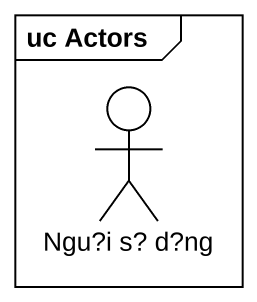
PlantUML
@startuml
mainframe uc Actors
actor "Ngu?i s? d?ng" as Ngu_i_s_d_ng
@enduml
